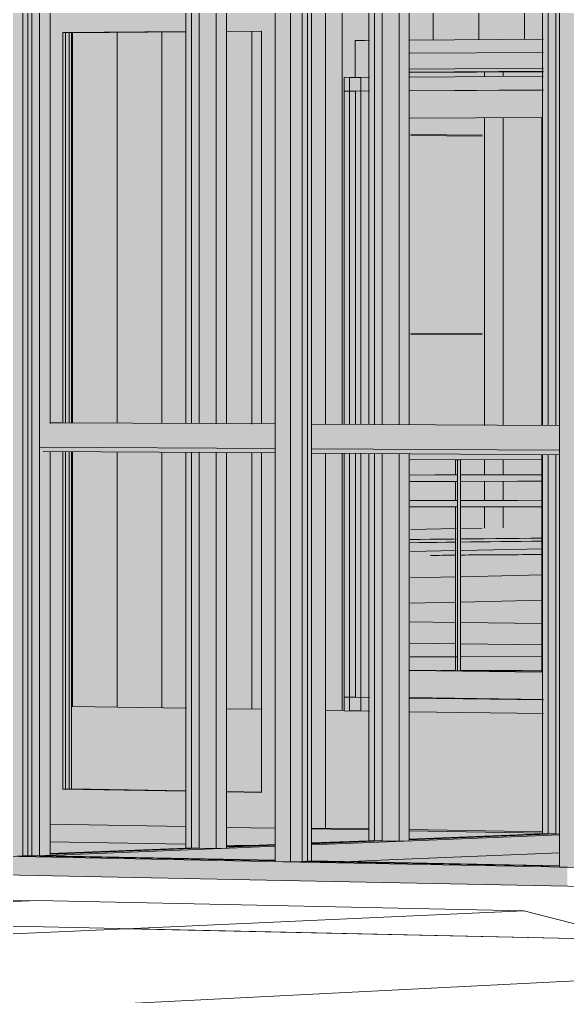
# Model space of a CAD drawing. Header units: inches. Extents: x 31213 to 31218, y -65 to 66.
# Drawn here: x 31213.7965 to 31213.8272, y 65.9588 to 66.0136 of the extents above; entities that cross this region are included whole.
import ezdxf

# ---------------------------------------------------------------- set-up
doc = ezdxf.new("R2010")
doc.units = ezdxf.units.IN
doc.header["$MEASUREMENT"] = 0
for name, color, linetype, lineweight in [('A-DOOR', 31, 'Continuous', 13), ('A-FLOR', 192, 'Continuous', 13), ('A-FLOR-HRAL', 11, 'Continuous', 9), ('A-FLOR-OTLN', 90, 'Continuous', 9), ('A-GLAZ-CURT', 52, 'Continuous', 9), ('A-GLAZ-CWMG', 51, 'Continuous', 9), ('A-WALL-PATT', 111, 'Continuous', 13), ('Conc', 7, 'Continuous', 9), ('EOP-PR', 4, 'Continuous', 9), ('L-SITE-WALL', 31, 'Continuous', 13), ('PAINT', 190, 'Continuous', 9), ('S-BEAM', 12, 'Continuous', 9), ('S-COLS', 52, 'Continuous', 9)]:
    doc.layers.add(name, color=color, linetype=linetype, lineweight=lineweight)

# ---------------------------------------------------------------- blocks, each defined once
blk = doc.blocks.new('FP_3-Looking North East')
at = {"layer": 'A-WALL-PATT', "lineweight": 9}
for p, q in [((31213.822449, 66.007076), (31213.818442, 66.007111)), ((31213.822449, 66.007018), (31213.818442, 66.007053)), ((31213.822449, 65.995973), (31213.818442, 65.995953)), ((31213.822449, 65.995916), (31213.818442, 65.995895))]:
    blk.add_line(p, q, dxfattribs=at)
blk = doc.blocks.new('FP_5-Looking North East')
at = {"layer": 'A-WALL-PATT', "lineweight": 9}
for p, q in [((31213.81459, 65.990855), (31213.81459, 66.01456)), ((31213.81969, 66.012412), (31213.81969, 66.014602)), ((31213.822251, 66.012431), (31213.822251, 66.014624)), ((31213.82482, 66.012449), (31213.82482, 66.014645)), ((31213.799466, 65.990934), (31213.799466, 66.012828)), ((31213.801969, 65.990921), (31213.801969, 66.012846)), ((31213.804478, 65.990908), (31213.804478, 66.012865)), ((31213.809519, 65.990881), (31213.809519, 66.012902)), ((31213.799466, 65.975045), (31213.799466, 65.989315)), ((31213.801969, 65.975009), (31213.801969, 65.9893)), ((31213.804478, 65.974973), (31213.804478, 65.989284)), ((31213.809519, 65.9749), (31213.809519, 65.989253)), ((31213.81459, 65.974827), (31213.81459, 65.989222))]:
    blk.add_line(p, q, dxfattribs=at)

msp = doc.modelspace()

# ---------------------------------------------------------------- hatches: boundary and pattern name
at = {"layer": 'A-DOOR', "lineweight": 5}
h = msp.add_hatch(color=256, dxfattribs=at)
h.paths.add_polyline_path([(31213.810834, 65.968225), (31213.810834, 65.989257), (31213.810072, 65.989262), (31213.810072, 65.970224), (31213.808112, 65.970257), (31213.808112, 65.968274)], flags=0)
h.paths.add_polyline_path([(31213.805832, 65.968316), (31213.805832, 65.970296), (31213.79893, 65.970414), (31213.79893, 65.989331), (31213.79821, 65.989329), (31213.79821, 65.968455), (31213.803445, 65.96836)], flags=0)
h.paths.add_polyline_path([(31213.810834, 65.990885), (31213.810834, 66.014512), (31213.808112, 66.014489), (31213.808112, 66.012888), (31213.810072, 66.012903), (31213.810072, 65.990889)], flags=0)
h.paths.add_polyline_path([(31213.79893, 65.990947), (31213.79893, 66.01282), (31213.805832, 66.012872), (31213.805832, 66.01447), (31213.79821, 66.014406), (31213.79821, 65.990951)], flags=0)
h = msp.add_hatch(color=256, dxfattribs=at)
h.paths.add_polyline_path([(31213.79893, 65.970414), (31213.799069, 65.970432), (31213.799069, 65.98933), (31213.79893, 65.989329), (31213.79893, 65.970432)], flags=0)
h.paths.add_polyline_path([(31213.799069, 65.990946), (31213.799069, 66.012818), (31213.79893, 66.012813), (31213.79893, 65.990947)], flags=0)
at = {"layer": 'A-DOOR', "lineweight": 5, "transparency": 33554496}
h = msp.add_hatch(color=256, dxfattribs=at)
h.paths.add_polyline_path([(31213.810072, 65.970231), (31213.810072, 65.989262), (31213.808112, 65.989274), (31213.808112, 65.970265), (31213.810066, 65.970231)], flags=0)
h.paths.add_polyline_path([(31213.805832, 65.970304), (31213.805832, 65.989288), (31213.799069, 65.989329), (31213.799069, 65.970419), (31213.803445, 65.970345)], flags=0)
h.paths.add_polyline_path([(31213.810072, 65.990889), (31213.810069, 66.0129), (31213.808112, 66.012885), (31213.808112, 65.990899)], flags=0)
h.paths.add_polyline_path([(31213.805832, 65.990911), (31213.805832, 66.012868), (31213.799069, 66.012818), (31213.799074, 65.990946), (31213.803445, 65.990923)], flags=0)
at = {"layer": 'A-DOOR', "lineweight": 5}
h = msp.add_hatch(color=256, dxfattribs=at)
h.paths.add_polyline_path([(31213.799069, 65.970419), (31213.799416, 65.970432), (31213.799416, 65.989328), (31213.799069, 65.989329), (31213.799069, 65.970432)], flags=0)
h.paths.add_polyline_path([(31213.799416, 65.990945), (31213.799416, 66.012813), (31213.799069, 66.012813), (31213.799074, 65.990946)], flags=0)
h = msp.add_hatch(color=256, dxfattribs=at)
h.paths.add_polyline_path([(31213.825887, 65.975439), (31213.825887, 65.989152), (31213.825796, 65.989134), (31213.825796, 65.976975), (31213.818393, 65.977072), (31213.818393, 65.975544), (31213.825344, 65.975446)], flags=0)
h.paths.add_polyline_path([(31213.825887, 65.990795), (31213.825887, 66.009594), (31213.818393, 66.009541), (31213.818393, 66.008025), (31213.825796, 66.008059), (31213.825796, 65.990796)], flags=0)
at = {"layer": 'A-DOOR', "transparency": 33554496}
h = msp.add_hatch(color=256, dxfattribs=at)
h.paths.add_polyline_path([(31213.825887, 65.976978), (31213.825887, 65.989152), (31213.818393, 65.989198), (31213.818393, 65.977077), (31213.825344, 65.976985)], flags=0)
h.paths.add_polyline_path([(31213.825887, 65.990795), (31213.825887, 66.008058), (31213.818393, 66.008023), (31213.818393, 65.990835), (31213.825344, 65.990798)], flags=0)
at = {"layer": 'A-FLOR-HRAL', "lineweight": 5}
for points in [[(31213.818401, 65.988875), (31213.825807, 65.988928), (31213.825807, 65.98915), (31213.818401, 65.989196), (31213.818401, 65.988892)], [(31213.821239, 65.977045), (31213.821239, 65.988871), (31213.821063, 65.988871), (31213.821063, 65.977047)], [(31213.818401, 65.987665), (31213.825807, 65.987676), (31213.825807, 65.988033), (31213.818401, 65.988023), (31213.818401, 65.987772)], [(31213.818401, 65.986235), (31213.825807, 65.986247), (31213.825807, 65.986604), (31213.818401, 65.986592), (31213.818401, 65.986342)], [(31213.820949, 65.977837), (31213.821063, 65.977838), (31213.821063, 65.986239), (31213.820949, 65.986227), (31213.820949, 65.978457)]]:
    msp.add_hatch(color=256, dxfattribs=at).paths.add_polyline_path(points, flags=0)
h = msp.add_hatch(color=256, dxfattribs=at)
h.paths.add_polyline_path([(31213.821063, 65.977047), (31213.821063, 65.977838), (31213.820949, 65.977819), (31213.820977, 65.977048)], flags=0)
h.paths.add_polyline_path([(31213.820977, 65.986596), (31213.821063, 65.986601), (31213.821063, 65.987668), (31213.820949, 65.987666), (31213.820977, 65.9866)], flags=0)
h.paths.add_polyline_path([(31213.820977, 65.988026), (31213.821063, 65.98803), (31213.821063, 65.988871), (31213.820949, 65.988877), (31213.820977, 65.988029)], flags=0)
at = {"layer": 'A-FLOR-HRAL', "lineweight": 5, "transparency": 33554466}
for points in [[(31213.818401, 65.977833), (31213.821121, 65.977838), (31213.821121, 65.986238), (31213.818401, 65.986235), (31213.818401, 65.978457)], [(31213.821137, 65.977838), (31213.825807, 65.977853), (31213.825807, 65.986248), (31213.821137, 65.986238), (31213.821137, 65.978457)]]:
    msp.add_hatch(color=256, dxfattribs=at).paths.add_polyline_path(points, flags=0)
at = {"layer": 'A-GLAZ-CURT', "transparency": 33554458}
for points in [[(31213.826788, 65.96609), (31213.826788, 66.015895), (31213.812357, 66.015765), (31213.812357, 65.966369), (31213.820917, 65.966204)], [(31213.810826, 65.966398), (31213.810826, 66.015751), (31213.796674, 66.015623), (31213.796674, 65.966671), (31213.80344, 65.966541)]]:
    msp.add_hatch(color=256, dxfattribs=at).paths.add_polyline_path(points, flags=0)
at = {"layer": 'A-GLAZ-CURT', "lineweight": 5, "transparency": 33554458}
h = msp.add_hatch(color=256, dxfattribs=at)
h.paths.add_polyline_path([(31213.798207, 65.966765), (31213.806574, 65.967101), (31213.806574, 65.989285), (31213.798207, 65.989332), (31213.798207, 65.967096)], flags=0)
h.paths.add_polyline_path([(31213.798207, 65.992223), (31213.798207, 65.990941), (31213.798957, 65.990949), (31213.798477, 65.991764)], flags=0)
h.paths.add_polyline_path([(31213.806574, 65.990909), (31213.806574, 66.014473), (31213.798869, 66.014408), (31213.798854, 66.01446), (31213.798207, 66.01445), (31213.798207, 65.992221), (31213.798989, 65.990949), (31213.803441, 65.990925)], flags=0)
h = msp.add_hatch(color=256, dxfattribs=at)
h.paths.add_polyline_path([(31213.808108, 65.967163), (31213.81083, 65.967273), (31213.81083, 65.989259), (31213.808108, 65.989276), (31213.808108, 65.967509)], flags=0)
h.paths.add_polyline_path([(31213.812871, 65.967355), (31213.816839, 65.967514), (31213.816839, 65.989221), (31213.812871, 65.989246), (31213.812871, 65.967508)], flags=0)
h.paths.add_polyline_path([(31213.816839, 65.990854), (31213.816839, 66.01456), (31213.812871, 66.014527), (31213.812871, 65.990875), (31213.816554, 65.990856)], flags=0)
h.paths.add_polyline_path([(31213.81083, 65.990886), (31213.81083, 66.014509), (31213.808108, 66.014486), (31213.808108, 65.990901)], flags=0)
h = msp.add_hatch(color=256, dxfattribs=at)
h.paths.add_polyline_path([(31213.818352, 65.967575), (31213.826576, 65.96791), (31213.826576, 65.98916), (31213.818352, 65.989212), (31213.818352, 65.967912)], flags=0)
h.paths.add_polyline_path([(31213.826576, 65.990802), (31213.826576, 66.014643), (31213.818352, 66.014573), (31213.818352, 65.990846), (31213.825297, 65.990809)], flags=0)
at = {"layer": 'A-GLAZ-CWMG', "lineweight": 5}
for points in [[(31213.827678, 65.966033), (31213.827678, 66.015922), (31213.826788, 66.015914), (31213.826788, 65.96605)], [(31213.796011, 65.966645), (31213.796674, 65.966671), (31213.796674, 66.015623), (31213.796011, 66.015631), (31213.796011, 65.966653)], [(31213.796674, 65.966671), (31213.797189, 65.966692), (31213.797189, 65.990645), (31213.797106, 65.990645), (31213.797189, 65.990794), (31213.797189, 66.014757), (31213.797074, 66.014931), (31213.797177, 66.015613), (31213.796674, 66.015623), (31213.796674, 65.968904)], [(31213.797619, 65.966684), (31213.797619, 66.015617), (31213.797189, 66.015609), (31213.797189, 65.966692)], [(31213.811701, 65.966342), (31213.811701, 66.015777), (31213.810826, 66.015769), (31213.810826, 65.966359)], [(31213.811701, 65.966342), (31213.812357, 65.966369), (31213.812357, 66.015765), (31213.811701, 66.015773), (31213.811701, 65.96635)], [(31213.812357, 65.966369), (31213.812867, 65.96639), (31213.812856, 66.015755), (31213.812357, 66.015765), (31213.812357, 65.968905)], [(31213.818072, 65.966492), (31213.826799, 65.966855), (31213.826799, 65.967859), (31213.818072, 65.967508)], [(31213.807821, 65.966484), (31213.807821, 65.967095), (31213.797619, 65.966684), (31213.803441, 65.96657)]]:
    msp.add_hatch(color=256, dxfattribs=at).paths.add_polyline_path(points, flags=0)
h = msp.add_hatch(color=256, dxfattribs=at)
h.paths.add_polyline_path([(31213.797619, 65.966684), (31213.798207, 65.966708), (31213.798207, 65.989338), (31213.797824, 65.98934), (31213.797619, 65.989589), (31213.797619, 65.968904)], flags=0)
h.paths.add_polyline_path([(31213.797656, 65.990821), (31213.797668, 65.990906), (31213.797619, 65.990907), (31213.797619, 65.990822)], flags=0)
h.paths.add_polyline_path([(31213.797619, 65.990919), (31213.798207, 65.990925), (31213.798207, 66.014455), (31213.797824, 66.014451), (31213.797619, 66.014705), (31213.797619, 65.991942)], flags=0)
h = msp.add_hatch(color=256, dxfattribs=at)
h.paths.add_polyline_path([(31213.806574, 65.967101), (31213.806574, 65.989285), (31213.805829, 65.98929), (31213.805829, 65.967116)], flags=0)
h.paths.add_polyline_path([(31213.806574, 65.990909), (31213.806574, 66.014473), (31213.805829, 66.014467), (31213.805829, 65.990913)], flags=0)
h = msp.add_hatch(color=256, dxfattribs=at)
h.paths.add_polyline_path([(31213.807534, 65.967083), (31213.807534, 65.98928), (31213.806574, 65.989285), (31213.806574, 65.967101), (31213.806924, 65.967095)], flags=0)
h.paths.add_polyline_path([(31213.807534, 65.990904), (31213.807534, 66.014481), (31213.806574, 66.014473), (31213.806574, 65.990909)], flags=0)
h = msp.add_hatch(color=256, dxfattribs=at)
h.paths.add_polyline_path([(31213.807534, 65.967083), (31213.808108, 65.967106), (31213.808108, 65.989276), (31213.807534, 65.98928), (31213.807534, 65.968902)], flags=0)
h.paths.add_polyline_path([(31213.808108, 65.990901), (31213.808108, 66.014486), (31213.807534, 66.014481), (31213.807534, 65.990904), (31213.807811, 65.990902)], flags=0)
h = msp.add_hatch(color=256, dxfattribs=at)
h.paths.add_polyline_path([(31213.812875, 65.968206), (31213.813652, 65.968237), (31213.813652, 65.98924), (31213.812875, 65.989245), (31213.812875, 65.968896)], flags=0)
h.paths.add_polyline_path([(31213.813652, 65.99087), (31213.813652, 66.014535), (31213.812875, 66.014529), (31213.812875, 65.990874)], flags=0)
h = msp.add_hatch(color=256, dxfattribs=at)
h.paths.add_polyline_path([(31213.816839, 65.967514), (31213.816839, 65.989221), (31213.816098, 65.989226), (31213.816098, 65.967528)], flags=0)
h.paths.add_polyline_path([(31213.816839, 65.990854), (31213.816839, 66.01456), (31213.816098, 66.014554), (31213.816098, 65.990858), (31213.816554, 65.990856)], flags=0)
h = msp.add_hatch(color=256, dxfattribs=at)
h.paths.add_polyline_path([(31213.817793, 65.967496), (31213.817793, 65.989215), (31213.816839, 65.989221), (31213.816839, 65.967514), (31213.817186, 65.967508)], flags=0)
h.paths.add_polyline_path([(31213.817793, 65.990849), (31213.817793, 66.014568), (31213.816839, 66.01456), (31213.816839, 65.990854)], flags=0)
h = msp.add_hatch(color=256, dxfattribs=at)
h.paths.add_polyline_path([(31213.817793, 65.967496), (31213.818352, 65.967519), (31213.818352, 65.989212), (31213.817793, 65.989215), (31213.817793, 65.9689)], flags=0)
h.paths.add_polyline_path([(31213.818352, 65.990846), (31213.818352, 66.014573), (31213.817793, 66.014568), (31213.817793, 65.990849)], flags=0)
h = msp.add_hatch(color=256, dxfattribs=at)
h.paths.add_polyline_path([(31213.826319, 65.96791), (31213.826576, 65.96791), (31213.826576, 65.98916), (31213.82584, 65.989147), (31213.82584, 65.967919)], flags=0)
h.paths.add_polyline_path([(31213.826576, 65.990802), (31213.826576, 66.014643), (31213.82584, 66.014637), (31213.82584, 65.990806)], flags=0)
h = msp.add_hatch(color=256, dxfattribs=at)
h.paths.add_polyline_path([(31213.8268, 65.967902), (31213.8268, 65.989159), (31213.826576, 65.989147), (31213.826576, 65.967906)], flags=0)
h.paths.add_polyline_path([(31213.8268, 65.990801), (31213.8268, 66.014645), (31213.826576, 66.014643), (31213.826576, 65.990802)], flags=0)
h = msp.add_hatch(color=256, dxfattribs=at)
h.paths.add_polyline_path([(31213.814705, 66.009541), (31213.816136, 66.009549), (31213.816136, 66.010313), (31213.814705, 66.010305)], flags=0)
h.paths.add_polyline_path([(31213.818393, 66.009561), (31213.825887, 66.009602), (31213.825887, 66.010371), (31213.818393, 66.010326)], flags=0)
h = msp.add_hatch(color=256, dxfattribs=at)
h.paths.add_polyline_path([(31213.81564, 65.974797), (31213.81564, 65.989215), (31213.815003, 65.989219), (31213.815003, 65.974807)], flags=0)
h.paths.add_polyline_path([(31213.81564, 65.990849), (31213.81564, 66.01031), (31213.815003, 66.010306), (31213.815003, 65.990853)], flags=0)
h = msp.add_hatch(color=256, dxfattribs=at)
h.paths.add_polyline_path([(31213.815342, 65.975565), (31213.815342, 65.989217), (31213.814705, 65.989221), (31213.814705, 65.975574)], flags=0)
h.paths.add_polyline_path([(31213.815342, 65.990851), (31213.815342, 66.009545), (31213.814705, 66.009541), (31213.814705, 65.990854)], flags=0)
h = msp.add_hatch(color=256, dxfattribs=at)
h.paths.add_polyline_path([(31213.81564, 65.975561), (31213.816136, 65.975574), (31213.816136, 65.989212), (31213.81564, 65.989215), (31213.81564, 65.975574)], flags=0)
h.paths.add_polyline_path([(31213.816136, 65.990847), (31213.816136, 66.009541), (31213.81564, 66.009541), (31213.81564, 65.990849)], flags=0)
h = msp.add_hatch(color=256, dxfattribs=at)
h.paths.add_polyline_path([(31213.825887, 65.97465), (31213.825887, 65.975418), (31213.818393, 65.975523), (31213.818393, 65.974758), (31213.825344, 65.974657)], flags=0)
h.paths.add_polyline_path([(31213.816136, 65.97479), (31213.816136, 65.975554), (31213.814705, 65.975574), (31213.814705, 65.974811)], flags=0)
at = {"layer": 'A-GLAZ-CWMG'}
h = msp.add_hatch(color=256, dxfattribs=at)
h.paths.add_polyline_path([(31213.809487, 65.967257), (31213.810834, 65.967312), (31213.810834, 65.968225), (31213.808112, 65.968274), (31213.808112, 65.967283)], flags=0)
h.paths.add_polyline_path([(31213.805832, 65.967326), (31213.805832, 65.968316), (31213.79821, 65.968455), (31213.79821, 65.967469), (31213.803445, 65.967371)], flags=0)
at = {"layer": 'A-GLAZ-CWMG', "lineweight": 5}
h = msp.add_hatch(color=256, dxfattribs=at)
h.paths.add_polyline_path([(31213.812875, 65.967394), (31213.816101, 65.967536), (31213.816101, 65.968129), (31213.812875, 65.968188), (31213.812875, 65.967504)], flags=0)
h.paths.add_polyline_path([(31213.818355, 65.967616), (31213.82584, 65.967941), (31213.82584, 65.967951), (31213.818355, 65.968088), (31213.818355, 65.967909)], flags=0)
h = msp.add_hatch(color=256, dxfattribs=at)
h.paths.add_polyline_path([(31213.814652, 65.96635), (31213.818072, 65.966492), (31213.818072, 65.967508), (31213.812871, 65.967298), (31213.812871, 65.966385)], flags=0)
h.paths.add_polyline_path([(31213.81083, 65.966425), (31213.81083, 65.967216), (31213.807821, 65.967095), (31213.807821, 65.966484)], flags=0)
at = {"layer": 'A-GLAZ-CWMG'}
for points in [[(31213.811263, 65.965301), (31213.811263, 65.96635), (31213.795581, 65.966653), (31213.795581, 65.965613), (31213.803439, 65.965457)], [(31213.827233, 65.964983), (31213.827233, 65.966042), (31213.811263, 65.96635), (31213.811263, 65.965301), (31213.820917, 65.965109)]]:
    msp.add_hatch(color=256, dxfattribs=at).paths.add_polyline_path(points, flags=0)
at = {"layer": 'L-SITE-WALL', "lineweight": 5}
msp.add_hatch(color=256, dxfattribs=at).paths.add_polyline_path([(31213.81532, 66.010308), (31213.816137, 66.010313), (31213.816137, 66.011701), (31213.815847, 66.011724), (31213.815847, 66.012373), (31213.81532, 66.012382), (31213.81532, 66.01031)], flags=0)
at = {"layer": 'S-BEAM', "lineweight": 5}
h = msp.add_hatch(color=256, dxfattribs=at)
h.paths.add_polyline_path([(31213.815847, 66.011776), (31213.816136, 66.011778), (31213.816136, 66.012375), (31213.815847, 66.012373), (31213.815847, 66.012069)], flags=0)
h.paths.add_polyline_path([(31213.818393, 66.011793), (31213.825887, 66.011844), (31213.825887, 66.012445), (31213.818393, 66.012381), (31213.818393, 66.012069)], flags=0)
h = msp.add_hatch(color=256, dxfattribs=at)
h.paths.add_polyline_path([(31213.815887, 66.011704), (31213.816136, 66.011718), (31213.816136, 66.011778), (31213.815847, 66.011776), (31213.815885, 66.011705)], flags=0)
h.paths.add_polyline_path([(31213.818393, 66.011721), (31213.825887, 66.011783), (31213.825887, 66.011844), (31213.818393, 66.011793), (31213.818393, 66.011722)], flags=0)
h = msp.add_hatch(color=256, dxfattribs=at)
h.paths.add_polyline_path([(31213.818393, 66.010775), (31213.825888, 66.010821), (31213.825888, 66.011708), (31213.818393, 66.011658)], flags=0)
h.paths.add_polyline_path([(31213.851747, 66.010981), (31213.853116, 66.010989), (31213.853116, 66.011066), (31213.851747, 66.011053)], flags=0)
h = msp.add_hatch(color=256, dxfattribs=at)
h.paths.add_polyline_path([(31213.818393, 66.010606), (31213.825888, 66.010652), (31213.825888, 66.010821), (31213.818393, 66.010775)], flags=0)
h.paths.add_polyline_path([(31213.851747, 66.010808), (31213.853007, 66.010816), (31213.853116, 66.010989), (31213.851747, 66.010981)], flags=0)
h = msp.add_hatch(color=256, dxfattribs=at)
h.paths.add_polyline_path([(31213.818393, 66.010574), (31213.825888, 66.010619), (31213.825888, 66.010652), (31213.818393, 66.010606)], flags=0)
h.paths.add_polyline_path([(31213.851747, 66.010776), (31213.853021, 66.010783), (31213.853007, 66.010816), (31213.851747, 66.010808)], flags=0)
for points in [[(31213.823624, 66.00649), (31213.823624, 66.007033), (31213.818442, 66.007079), (31213.818442, 66.006532), (31213.821022, 66.006511)], [(31213.818442, 65.995376), (31213.823624, 65.995406), (31213.823624, 65.995949), (31213.818442, 65.995923)]]:
    msp.add_hatch(color=256, dxfattribs=at).paths.add_polyline_path(points, flags=0)
h = msp.add_hatch(color=256, dxfattribs=at)
h.paths.add_polyline_path([(31213.84007, 65.990596), (31213.840096, 65.990683), (31213.840123, 65.990697), (31213.828833, 65.990742), (31213.828833, 65.990656), (31213.838393, 65.990605)], flags=0)
h.paths.add_polyline_path([(31213.826788, 65.990667), (31213.826788, 65.990767), (31213.812867, 65.990826), (31213.812867, 65.990741), (31213.825286, 65.990675)], flags=0)
h.paths.add_polyline_path([(31213.810827, 65.990751), (31213.810827, 65.990851), (31213.797619, 65.990907), (31213.797619, 65.990822), (31213.807809, 65.990767)], flags=0)
h.paths.add_polyline_path([(31213.795152, 65.990835), (31213.795152, 65.990933), (31213.781791, 65.99099), (31213.781791, 65.990906), (31213.7947, 65.990837)], flags=0)
h.paths.add_polyline_path([(31213.749777, 65.991076), (31213.749777, 65.991171), (31213.737637, 65.991222), (31213.737637, 65.99114), (31213.746625, 65.991092)], flags=0)
h.paths.add_polyline_path([(31213.655993, 65.991574), (31213.655993, 65.991664), (31213.646366, 65.991702), (31213.646366, 65.991625), (31213.654806, 65.99158)], flags=0)
h.paths.add_polyline_path([(31213.512669, 65.992335), (31213.512669, 65.992417), (31213.504971, 65.992431), (31213.504971, 65.992376), (31213.510416, 65.992347)], flags=0)
h.paths.add_polyline_path([(31213.323802, 65.993338), (31213.323802, 65.993409), (31213.318326, 65.993425), (31213.318326, 65.993367), (31213.322082, 65.993347)], flags=0)
h = msp.add_hatch(color=256, dxfattribs=at)
h.paths.add_polyline_path([(31213.84007, 65.989334), (31213.84007, 65.990596), (31213.828833, 65.990656), (31213.828833, 65.989401), (31213.838393, 65.989344)], flags=0)
h.paths.add_polyline_path([(31213.826788, 65.989414), (31213.826788, 65.990667), (31213.812867, 65.990741), (31213.812867, 65.989498), (31213.825286, 65.989423)], flags=0)
h.paths.add_polyline_path([(31213.810827, 65.98951), (31213.810827, 65.990751), (31213.797189, 65.990824), (31213.797189, 65.989592), (31213.807809, 65.989528)], flags=0)
h.paths.add_polyline_path([(31213.795152, 65.989604), (31213.795152, 65.990835), (31213.781791, 65.990906), (31213.781791, 65.989685), (31213.7947, 65.989607)], flags=0)
h.paths.add_polyline_path([(31213.749777, 65.989878), (31213.749777, 65.991076), (31213.737649, 65.99114), (31213.737649, 65.989951), (31213.746625, 65.989897)], flags=0)
h.paths.add_polyline_path([(31213.655993, 65.990442), (31213.655993, 65.991574), (31213.646366, 65.991625), (31213.646366, 65.9905), (31213.654806, 65.99045)], flags=0)
h.paths.add_polyline_path([(31213.512669, 65.991306), (31213.512669, 65.992335), (31213.504971, 65.992376), (31213.504971, 65.991352), (31213.510416, 65.991319)], flags=0)
h.paths.add_polyline_path([(31213.323802, 65.992443), (31213.323802, 65.993338), (31213.318326, 65.993367), (31213.318326, 65.992476), (31213.322082, 65.992454)], flags=0)
h = msp.add_hatch(color=256, dxfattribs=at)
h.paths.add_polyline_path([(31213.840234, 65.989079), (31213.84007, 65.989334), (31213.828833, 65.989401), (31213.828833, 65.989149), (31213.838393, 65.98909)], flags=0)
h.paths.add_polyline_path([(31213.826788, 65.989162), (31213.826788, 65.989414), (31213.812867, 65.989498), (31213.812867, 65.989248), (31213.825286, 65.989171)], flags=0)
h.paths.add_polyline_path([(31213.810827, 65.98926), (31213.810827, 65.98951), (31213.797656, 65.989589), (31213.797824, 65.98934), (31213.807809, 65.989279)], flags=0)
h.paths.add_polyline_path([(31213.795152, 65.989357), (31213.795152, 65.989604), (31213.781791, 65.989685), (31213.781791, 65.989439), (31213.7947, 65.98936)], flags=0)
h.paths.add_polyline_path([(31213.749777, 65.989637), (31213.749777, 65.989878), (31213.737687, 65.98995), (31213.737882, 65.98971), (31213.746625, 65.989656)], flags=0)
h.paths.add_polyline_path([(31213.655993, 65.990215), (31213.655993, 65.990442), (31213.646366, 65.990474), (31213.646366, 65.990274), (31213.654806, 65.990222)], flags=0)
h.paths.add_polyline_path([(31213.512669, 65.991099), (31213.512669, 65.991306), (31213.504971, 65.991352), (31213.50497, 65.991146), (31213.510415, 65.991113)], flags=0)
h.paths.add_polyline_path([(31213.323802, 65.992263), (31213.323802, 65.992443), (31213.318326, 65.992476), (31213.318326, 65.992297), (31213.322081, 65.992274)], flags=0)
at = {"layer": 'S-COLS', "lineweight": 5}
for points in [[(31213.82257, 66.010367), (31213.823624, 66.010391), (31213.823624, 66.010621), (31213.82257, 66.010615), (31213.82257, 66.010391)], [(31213.823624, 66.010373), (31213.825949, 66.010391), (31213.825947, 66.010636), (31213.823624, 66.010621), (31213.823624, 66.010391)], [(31213.82257, 65.985045), (31213.823624, 65.985065), (31213.823624, 65.986225), (31213.82257, 65.986219), (31213.82257, 65.985227)], [(31213.825858, 65.985042), (31213.825858, 65.986229), (31213.823624, 65.986219), (31213.823624, 65.985061), (31213.825404, 65.985046)]]:
    msp.add_hatch(color=256, dxfattribs=at).paths.add_polyline_path(points, flags=0)
h = msp.add_hatch(color=256, dxfattribs=at)
h.paths.add_polyline_path([(31213.82257, 65.986585), (31213.823624, 65.986588), (31213.823624, 65.987656), (31213.82257, 65.987651), (31213.82257, 65.986588)], flags=0)
h.paths.add_polyline_path([(31213.82257, 65.988016), (31213.823624, 65.988046), (31213.823624, 65.988866), (31213.82257, 65.988863), (31213.82257, 65.988019)], flags=0)
h.paths.add_polyline_path([(31213.823624, 65.990793), (31213.823624, 66.008055), (31213.82257, 66.008027), (31213.82257, 65.990799)], flags=0)
h = msp.add_hatch(color=256, dxfattribs=at)
h.paths.add_polyline_path([(31213.823624, 65.986587), (31213.825858, 65.986597), (31213.825858, 65.98766), (31213.823624, 65.987651), (31213.823624, 65.986588)], flags=0)
h.paths.add_polyline_path([(31213.823624, 65.988018), (31213.825858, 65.988046), (31213.825858, 65.988876), (31213.823624, 65.988863), (31213.823624, 65.988019)], flags=0)
h.paths.add_polyline_path([(31213.825858, 65.990782), (31213.825853, 66.008066), (31213.823624, 66.008027), (31213.823624, 65.995902), (31213.823819, 65.995839), (31213.823639, 65.995659), (31213.823877, 65.995374), (31213.823624, 65.995452), (31213.823624, 65.990793), (31213.825404, 65.990784)], flags=0)

# ---------------------------------------------------------------- linework, layer by layer
at = {"layer": 'A-DOOR'}
for p, q in [((31213.79893, 66.01282), (31213.805832, 66.012872)), ((31213.799074, 66.012818), (31213.79893, 66.01282)), ((31213.79893, 66.01282), (31213.79893, 65.990947)), ((31213.799074, 66.012818), (31213.799069, 66.012818)), ((31213.799069, 65.990946), (31213.799069, 66.012818)), ((31213.799069, 66.012818), (31213.799277, 66.012815)), ((31213.799416, 66.012813), (31213.799074, 66.012818)), ((31213.799277, 66.012815), (31213.805832, 66.012864)), ((31213.799277, 65.990945), (31213.799277, 66.012815)), ((31213.805832, 66.01286), (31213.799416, 66.012813)), ((31213.799416, 66.012813), (31213.799416, 65.990945)), ((31213.808112, 66.012888), (31213.810072, 66.012903)), ((31213.808112, 66.01288), (31213.810072, 66.012895)), ((31213.810072, 66.012892), (31213.808112, 66.012877)), ((31213.810072, 65.990889), (31213.810072, 66.012903)), ((31213.825887, 66.009594), (31213.818393, 66.009553)), ((31213.818393, 66.008025), (31213.825796, 66.008059)), ((31213.818393, 66.008021), (31213.825796, 66.008055)), ((31213.825796, 66.008053), (31213.818393, 66.008019)), ((31213.825796, 66.008059), (31213.825796, 65.990796)), ((31213.79893, 65.989331), (31213.79893, 65.970414)), ((31213.799069, 65.970419), (31213.799069, 65.98933)), ((31213.799277, 65.970427), (31213.799277, 65.989328)), ((31213.799416, 65.989328), (31213.799416, 65.970432)), ((31213.810072, 65.970224), (31213.810072, 65.989262)), ((31213.825796, 65.989152), (31213.825796, 65.976975)), ((31213.825797, 65.97699), (31213.818393, 65.977087)), ((31213.818393, 65.977083), (31213.825797, 65.976986)), ((31213.825796, 65.976975), (31213.818393, 65.977072)), ((31213.818393, 65.975544), (31213.825887, 65.975439)), ((31213.799069, 65.970419), (31213.79893, 65.970414)), ((31213.79893, 65.970414), (31213.805832, 65.970296)), ((31213.799416, 65.970432), (31213.799069, 65.970419)), ((31213.799069, 65.970419), (31213.799277, 65.970427)), ((31213.805832, 65.970304), (31213.799069, 65.970419)), ((31213.805832, 65.970315), (31213.799277, 65.970427)), ((31213.799416, 65.970432), (31213.805832, 65.970322)), ((31213.808112, 65.970283), (31213.810072, 65.97025)), ((31213.810072, 65.970242), (31213.808112, 65.970276)), ((31213.810072, 65.970231), (31213.808112, 65.970265)), ((31213.808112, 65.970257), (31213.810072, 65.970224)), ((31213.805832, 65.968316), (31213.79821, 65.968455)), ((31213.810834, 65.968225), (31213.808112, 65.968274))]:
    msp.add_line(p, q, dxfattribs=at)
at = {"layer": 'A-FLOR'}
for p, q in [((31213.820993, 65.985016), (31213.818442, 65.984968)), ((31213.822449, 65.985043), (31213.821284, 65.985021))]:
    msp.add_line(p, q, dxfattribs=at)
at = {"layer": 'A-FLOR-HRAL'}
for p, q in [((31213.818401, 65.988882), (31213.825807, 65.988885)), ((31213.821063, 65.988871), (31213.820949, 65.988877)), ((31213.820949, 65.988026), (31213.820949, 65.988877)), ((31213.821239, 65.988871), (31213.821063, 65.988871)), ((31213.821063, 65.977047), (31213.821063, 65.988871)), ((31213.821125, 65.988878), (31213.821239, 65.988871)), ((31213.821239, 65.988871), (31213.821239, 65.977045)), ((31213.820949, 65.986596), (31213.820949, 65.987668)), ((31213.818401, 65.986236), (31213.821026, 65.986239)), ((31213.818403, 65.986239), (31213.819751, 65.986241)), ((31213.819751, 65.986241), (31213.82098, 65.986242)), ((31213.821063, 65.986238), (31213.820028, 65.986237)), ((31213.820029, 65.986237), (31213.821066, 65.986238)), ((31213.820949, 65.977837), (31213.820949, 65.986238)), ((31213.821239, 65.986239), (31213.825807, 65.986249)), ((31213.822684, 65.986241), (31213.821239, 65.986238)), ((31213.821242, 65.986239), (31213.822688, 65.986241)), ((31213.821026, 65.977839), (31213.818401, 65.977835)), ((31213.818401, 65.977833), (31213.821063, 65.977838)), ((31213.820949, 65.977048), (31213.820949, 65.977837)), ((31213.825807, 65.977855), (31213.821239, 65.97784)), ((31213.821239, 65.977838), (31213.825807, 65.977853))]:
    msp.add_line(p, q, dxfattribs=at)
for points in [[(31213.818403, 65.988022, 0), (31213.819804, 65.988024, 0), (31213.821066, 65.988026, 0)], [(31213.821242, 65.988026, 0), (31213.824446, 65.98803, 0), (31213.82581, 65.988033, 0)], [(31213.818403, 65.987665, 0), (31213.819804, 65.987666, 0), (31213.821066, 65.987668, 0)], [(31213.821242, 65.987668, 0), (31213.824446, 65.987673, 0), (31213.82581, 65.987675, 0)], [(31213.818403, 65.986592, 0), (31213.819804, 65.986594, 0), (31213.821066, 65.986596, 0)], [(31213.818403, 65.986235, 0), (31213.819804, 65.986236, 0), (31213.820029, 65.986237, 0)], [(31213.821242, 65.986596, 0), (31213.824446, 65.986601, 0), (31213.82581, 65.986604, 0)], [(31213.821243, 65.986243, 0), (31213.824378, 65.986248, 0), (31213.825811, 65.986251, 0)], [(31213.822688, 65.986241, 0), (31213.824446, 65.986244, 0), (31213.82581, 65.986247, 0)]]:
    msp.add_polyline3d(points, dxfattribs=at)
at = {"layer": 'A-FLOR-OTLN'}
for p, q in [((31213.818436, 65.983741), (31213.820987, 65.983793)), ((31213.821278, 65.983798), (31213.82585, 65.983891)), ((31213.82127, 65.982321), (31213.825841, 65.982421)), ((31213.818428, 65.982258), (31213.820979, 65.982314)), ((31213.818421, 65.980833), (31213.820971, 65.980893)), ((31213.821262, 65.9809), (31213.825833, 65.981009)), ((31213.818416, 65.979788), (31213.820965, 65.979759)), ((31213.820965, 65.979759), (31213.818416, 65.979788)), ((31213.821256, 65.979756), (31213.825825, 65.979703)), ((31213.825802, 65.979703), (31213.821256, 65.979756)), ((31213.820959, 65.978561), (31213.81841, 65.978592)), ((31213.825817, 65.978502), (31213.821249, 65.978558)), ((31213.797481, 65.964171), (31213.747968, 65.963767)), ((31213.797481, 65.964171), (31213.77479, 65.963188)), ((31213.82478, 65.963605), (31213.797481, 65.964171)), ((31213.82478, 65.963605), (31213.802481, 65.962591)), ((31213.82478, 65.963605), (31213.831088, 65.961973)), ((31213.802482, 65.962591), (31213.860656, 65.961335))]:
    msp.add_line(p, q, dxfattribs=at)
for points in [[(31213.818399, 65.98441, 0), (31213.818962, 65.984416, 0), (31213.819528, 65.984422, 0), (31213.820098, 65.984428, 0), (31213.820672, 65.984434, 0)], [(31213.818409, 65.984223, 0), (31213.818907, 65.984231, 0), (31213.81941, 65.984238, 0), (31213.819918, 65.984245, 0), (31213.820431, 65.984252, 0), (31213.820948, 65.984258, 0)], [(31213.820672, 65.984434, 0), (31213.820827, 65.984436, 0), (31213.820982, 65.984438, 0)], [(31213.821238, 65.984262, 0), (31213.821792, 65.984269, 0), (31213.822352, 65.984276, 0), (31213.822916, 65.984283, 0), (31213.823486, 65.98429, 0), (31213.824061, 65.984297, 0), (31213.82464, 65.984304, 0), (31213.825225, 65.98431, 0), (31213.825814, 65.984317, 0)], [(31213.821266, 65.98444, 0), (31213.821908, 65.984447, 0), (31213.822555, 65.984453, 0), (31213.823206, 65.98446, 0), (31213.823861, 65.984466, 0), (31213.824521, 65.984472, 0), (31213.825184, 65.984478, 0), (31213.825852, 65.984484, 0)], [(31213.819546, 65.983509, 0), (31213.819702, 65.983513, 0), (31213.819864, 65.983516, 0), (31213.820034, 65.983518, 0), (31213.820209, 65.983521, 0), (31213.820392, 65.983524, 0), (31213.82058, 65.983527, 0), (31213.820774, 65.983529, 0), (31213.820975, 65.983532, 0)], [(31213.821249, 65.983535, 0), (31213.821468, 65.983538, 0), (31213.821692, 65.98354, 0), (31213.821922, 65.983542, 0), (31213.822157, 65.983544, 0), (31213.822396, 65.983546, 0), (31213.822641, 65.983548, 0), (31213.822889, 65.98355, 0), (31213.823142, 65.983552, 0), (31213.823398, 65.983553, 0), (31213.823659, 65.983555, 0), (31213.823922, 65.983556, 0), (31213.824189, 65.983557, 0), (31213.824459, 65.983558, 0), (31213.824731, 65.983559, 0), (31213.825005, 65.98356, 0), (31213.825282, 65.983561, 0), (31213.825561, 65.983561, 0), (31213.825841, 65.983562, 0)], [(31213.820137, 65.977058, 0), (31213.820547, 65.977059, 0), (31213.820957, 65.97706, 0)], [(31213.821249, 65.977061, 0), (31213.822396, 65.977065, 0), (31213.823541, 65.977068, 0), (31213.824683, 65.977072, 0), (31213.825822, 65.977077, 0)]]:
    msp.add_polyline3d(points, dxfattribs=at)
at = {"layer": 'A-GLAZ-CURT'}
for p, q in [((31213.796674, 66.015623), (31213.796674, 65.966671)), ((31213.796969, 65.966683), (31213.796969, 66.015617)), ((31213.812357, 66.015765), (31213.812357, 65.966369)), ((31213.812649, 65.966381), (31213.812649, 66.015759)), ((31213.806148, 66.01447), (31213.806148, 65.990911)), ((31213.806574, 65.990909), (31213.806574, 66.014473)), ((31213.816416, 66.014557), (31213.816416, 65.990856)), ((31213.816839, 65.990854), (31213.816839, 66.01456)), ((31213.826156, 66.014639), (31213.826156, 65.990805)), ((31213.826576, 65.990802), (31213.826576, 66.014643)), ((31213.806148, 65.989288), (31213.806148, 65.967109)), ((31213.806574, 65.967101), (31213.806574, 65.989285)), ((31213.816416, 65.989224), (31213.816416, 65.967522)), ((31213.816839, 65.967514), (31213.816839, 65.989221)), ((31213.826156, 65.989163), (31213.826156, 65.967913)), ((31213.826576, 65.967906), (31213.826576, 65.98916)), ((31213.826156, 65.967913), (31213.818352, 65.9676)), ((31213.818352, 65.967575), (31213.826576, 65.967906)), ((31213.826156, 65.967913), (31213.826576, 65.967906)), ((31213.806148, 65.967109), (31213.798207, 65.96679)), ((31213.798207, 65.966765), (31213.806574, 65.967101)), ((31213.806148, 65.967109), (31213.806574, 65.967101)), ((31213.81083, 65.967298), (31213.808108, 65.967188)), ((31213.808108, 65.967163), (31213.81083, 65.967273)), ((31213.812871, 65.967355), (31213.816839, 65.967514)), ((31213.816416, 65.967522), (31213.812872, 65.96738)), ((31213.816416, 65.967522), (31213.816839, 65.967514)), ((31213.796674, 65.966671), (31213.796969, 65.966683)), ((31213.796674, 65.966671), (31213.810826, 65.966398)), ((31213.810827, 65.966416), (31213.796969, 65.966683)), ((31213.812357, 65.966369), (31213.812649, 65.966381)), ((31213.812357, 65.966369), (31213.826788, 65.96609)), ((31213.826788, 65.966108), (31213.812649, 65.966381))]:
    msp.add_line(p, q, dxfattribs=at)
at = {"layer": 'A-GLAZ-CWMG'}
for p, q in [((31213.826788, 66.015914), (31213.826788, 65.96605)), ((31213.797189, 66.015613), (31213.797189, 65.966692)), ((31213.797619, 66.015617), (31213.797619, 65.966684)), ((31213.810826, 66.015769), (31213.810826, 65.966359)), ((31213.811701, 65.966342), (31213.811701, 66.015777)), ((31213.812867, 66.015755), (31213.812867, 65.96639)), ((31213.798207, 66.014449), (31213.798207, 65.990917)), ((31213.805829, 65.990913), (31213.805829, 66.014467)), ((31213.807534, 66.014481), (31213.807534, 65.990904)), ((31213.808108, 66.014486), (31213.808108, 65.990901)), ((31213.813652, 66.014535), (31213.813652, 65.99087)), ((31213.816098, 65.990858), (31213.816098, 66.014554)), ((31213.817793, 66.014568), (31213.817793, 65.990849)), ((31213.818352, 66.014573), (31213.818352, 65.990846)), ((31213.82584, 65.990806), (31213.82584, 66.014637)), ((31213.825887, 66.010371), (31213.818393, 66.010326)), ((31213.816136, 66.010313), (31213.814705, 66.010305)), ((31213.814705, 66.009541), (31213.814705, 66.010305)), ((31213.815003, 66.010306), (31213.81564, 66.01031)), ((31213.815003, 66.010306), (31213.815003, 65.990853)), ((31213.81564, 66.01031), (31213.81564, 65.990849)), ((31213.816136, 66.009549), (31213.814705, 66.009541)), ((31213.814705, 66.009541), (31213.815342, 66.009545)), ((31213.814705, 66.009541), (31213.814705, 65.990854)), ((31213.815342, 66.009545), (31213.815342, 65.990851)), ((31213.825887, 66.009602), (31213.818393, 66.009561)), ((31213.798207, 65.989338), (31213.798207, 65.966708)), ((31213.805829, 65.967116), (31213.805829, 65.98929)), ((31213.807534, 65.98928), (31213.807534, 65.967083)), ((31213.808108, 65.989276), (31213.808108, 65.967106)), ((31213.813652, 65.98924), (31213.813652, 65.968237)), ((31213.814705, 65.989221), (31213.814705, 65.975574)), ((31213.815003, 65.989219), (31213.815003, 65.974807)), ((31213.815342, 65.989217), (31213.815342, 65.975565)), ((31213.81564, 65.989215), (31213.81564, 65.974797)), ((31213.816098, 65.967528), (31213.816098, 65.989226)), ((31213.817793, 65.989215), (31213.817793, 65.967496)), ((31213.818352, 65.989212), (31213.818352, 65.967519)), ((31213.82584, 65.967919), (31213.82584, 65.989165)), ((31213.814705, 65.974811), (31213.814705, 65.975574)), ((31213.814705, 65.975574), (31213.816136, 65.975554)), ((31213.815342, 65.975565), (31213.814705, 65.975574)), ((31213.818393, 65.975523), (31213.825887, 65.975418)), ((31213.814705, 65.974811), (31213.816136, 65.97479)), ((31213.81564, 65.974797), (31213.815003, 65.974807)), ((31213.818393, 65.974758), (31213.825887, 65.97465)), ((31213.805832, 65.968316), (31213.79821, 65.968455)), ((31213.810834, 65.968225), (31213.808112, 65.968274)), ((31213.813652, 65.968237), (31213.812875, 65.968206)), ((31213.816101, 65.968129), (31213.812875, 65.968188)), ((31213.816101, 65.968192), (31213.813652, 65.968237)), ((31213.818072, 65.967508), (31213.826799, 65.967859)), ((31213.818353, 65.967618), (31213.82584, 65.967919)), ((31213.825841, 65.968015), (31213.818355, 65.968151)), ((31213.82584, 65.967951), (31213.818355, 65.968088)), ((31213.826576, 65.967906), (31213.82584, 65.967919)), ((31213.8268, 65.967902), (31213.826576, 65.967906)), ((31213.797619, 65.966684), (31213.807821, 65.967095)), ((31213.798207, 65.966809), (31213.805829, 65.967116)), ((31213.79821, 65.967469), (31213.805832, 65.967326)), ((31213.806574, 65.967101), (31213.805829, 65.967116)), ((31213.807534, 65.967083), (31213.806574, 65.967101)), ((31213.808108, 65.967106), (31213.807534, 65.967083)), ((31213.807821, 65.967095), (31213.81083, 65.967216)), ((31213.808108, 65.967207), (31213.81083, 65.967316)), ((31213.808112, 65.967283), (31213.809487, 65.967257)), ((31213.812871, 65.967298), (31213.818072, 65.967508)), ((31213.812872, 65.967398), (31213.816098, 65.967528)), ((31213.816839, 65.967514), (31213.816098, 65.967528)), ((31213.817793, 65.967496), (31213.816839, 65.967514)), ((31213.818352, 65.967519), (31213.817793, 65.967496)), ((31213.811263, 65.96635), (31213.795581, 65.966653)), ((31213.796674, 65.966671), (31213.796011, 65.966645)), ((31213.797189, 65.966692), (31213.796674, 65.966671)), ((31213.797619, 65.966684), (31213.797189, 65.966692)), ((31213.797619, 65.966684), (31213.797189, 65.966692)), ((31213.810827, 65.966429), (31213.797189, 65.966692)), ((31213.798207, 65.966708), (31213.797619, 65.966684)), ((31213.818072, 65.966492), (31213.826799, 65.966855)), ((31213.811701, 65.966342), (31213.810826, 65.966359)), ((31213.827233, 65.966042), (31213.811263, 65.96635)), ((31213.812357, 65.966369), (31213.811701, 65.966342)), ((31213.812867, 65.96639), (31213.812357, 65.966369)), ((31213.826788, 65.966122), (31213.812867, 65.96639)), ((31213.814652, 65.96635), (31213.818072, 65.966492)), ((31213.827678, 65.966033), (31213.826788, 65.96605)), ((31213.843073, 65.965736), (31213.827233, 65.966042)), ((31213.795581, 65.965611), (31213.811263, 65.965299)), ((31213.811263, 65.965299), (31213.827233, 65.96498)), ((31213.827233, 65.96498), (31213.843073, 65.964665))]:
    msp.add_line(p, q, dxfattribs=at)
at = {"layer": 'Conc'}
msp.add_line((31213.875296, 65.961019), (31213.22581, 65.975037), dxfattribs=at)
at = {"layer": 'EOP-PR'}
msp.add_line((31213.802972, 65.958416), (31213.860656, 65.961335), dxfattribs=at)
at = {"layer": 'L-SITE-WALL'}
for p, q in [((31213.81532, 66.012382), (31213.816136, 66.012387)), ((31213.81532, 66.010308), (31213.81532, 66.012382)), ((31213.81532, 66.012382), (31213.815847, 66.012373)), ((31213.818393, 66.012403), (31213.825887, 66.012456)), ((31213.799432, 65.975046), (31213.805855, 65.974953)), ((31213.808138, 65.97492), (31213.8101, 65.974892)), ((31213.813684, 65.97484), (31213.814705, 65.974825))]:
    msp.add_line(p, q, dxfattribs=at)
at = {"layer": 'PAINT'}
msp.add_line((31213.727448, 65.959177), (31213.802482, 65.962591), dxfattribs=at)
at = {"layer": 'S-BEAM'}
for p, q in [((31213.818393, 66.011658), (31213.825888, 66.011708)), ((31213.818393, 66.010775), (31213.825888, 66.010821)), ((31213.818393, 66.010606), (31213.825888, 66.010652)), ((31213.818393, 66.010574), (31213.825888, 66.010619)), ((31213.798207, 65.990953), (31213.798856, 65.99095)), ((31213.798856, 65.99095), (31213.810827, 65.990887)), ((31213.812868, 65.990877), (31213.826789, 65.990804)), ((31213.797656, 65.989589), (31213.810827, 65.98951)), ((31213.797824, 65.98934), (31213.810827, 65.98926)), ((31213.812867, 65.989498), (31213.826788, 65.989414)), ((31213.812867, 65.989248), (31213.826788, 65.989162))]:
    msp.add_line(p, q, dxfattribs=at)
at = {"layer": 'S-COLS'}
for p, q in [((31213.82257, 66.010367), (31213.82257, 66.010615)), ((31213.823624, 66.010621), (31213.823624, 66.010373)), ((31213.82257, 65.990799), (31213.82257, 66.008054)), ((31213.823624, 66.008059), (31213.823624, 65.990793)), ((31213.82257, 65.988012), (31213.82257, 65.988867)), ((31213.823624, 65.988878), (31213.823624, 65.988014)), ((31213.82257, 65.986581), (31213.82257, 65.987655)), ((31213.823624, 65.987656), (31213.823624, 65.986583)), ((31213.82257, 65.985042), (31213.82257, 65.986223)), ((31213.823624, 65.986225), (31213.823624, 65.985061))]:
    msp.add_line(p, q, dxfattribs=at)

# ---------------------------------------------------------------- block references
at = {"layer": 'L-SITE-WALL', "lineweight": 9}
for name in ['FP_5-Looking North East', 'FP_3-Looking North East']:
    msp.add_blockref(name, (0, 0), dxfattribs=at)

doc.saveas('drawing.dxf')
